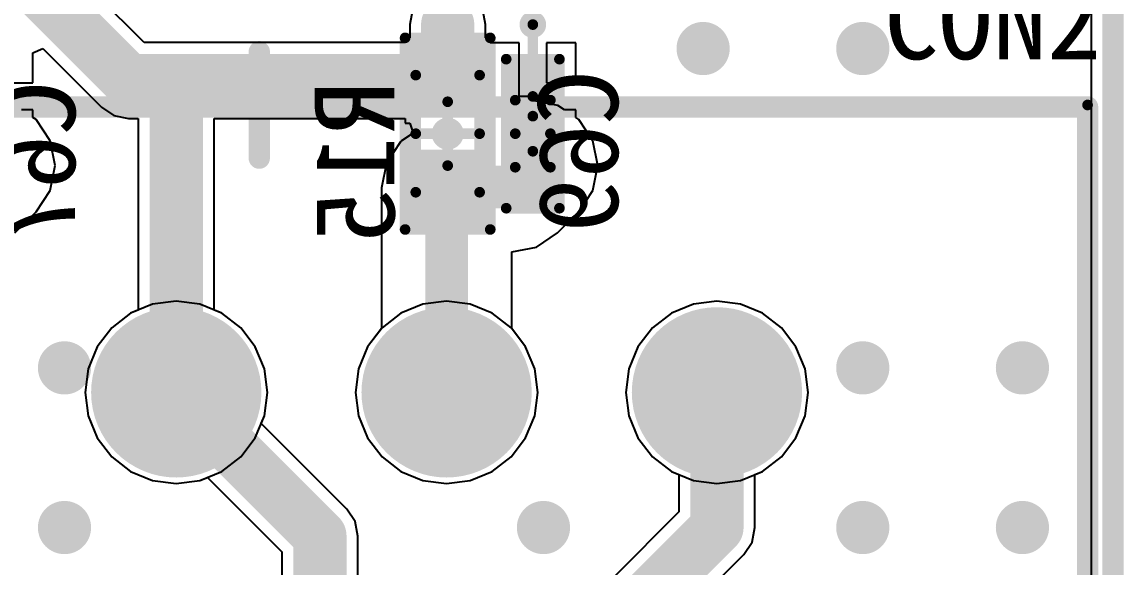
# Model space of a CAD drawing. Header units: millimetres. Extents: x 15 to 120, y 22 to 104.
# Drawn here: x 100.1 to 110.4, y 43.13 to 48.25 of the extents above; entities that cross this region are included whole.
import ezdxf

# ---------------------------------------------------------------- set-up
doc = ezdxf.new("R2010")
doc.units = ezdxf.units.MM
for name, color, linetype in [('BottomLayer', 5, 'Continuous'), ('BottomOverlay', 54, 'Continuous'), ('BottomPaste', 16, 'Continuous'), ('BottomSolder', 6, 'Continuous'), ('Mechanical1', 6, 'Continuous'), ('Mechanical13', 56, 'Continuous'), ('Mechanical15', 56, 'Continuous'), ('MultiLayer', 9, 'Continuous'), ('TopLayer', 1, 'Continuous'), ('TopOverlay', 2, 'Continuous'), ('TopSolder', 216, 'Continuous')]:
    doc.layers.add(name, color=color, linetype=linetype)

msp = doc.modelspace()

# ---------------------------------------------------------------- linework, layer by layer
at = {"layer": 'BottomLayer'}
for p, q in [((101.24781884, 48.05685588), (100.30234194, 49.00233278)), ((103.77030808, 48.36156444), (103.74314278, 48.22500134)), ((104.45685738, 48.22500134), (104.42969208, 48.36156444)), ((103.74314278, 48.22500134), (103.74314278, 48.09999778)), ((104.45685738, 48.09999778), (104.45685738, 48.22500134)), ((103.74314278, 48.09999778), (103.70000088, 48.09999778)), ((103.70000088, 48.09999778), (103.70000088, 48.05685588)), ((104.49999928, 48.09999778), (104.45685738, 48.09999778)), ((104.49999928, 48.05402377999999), (104.49999928, 48.09999778)), ((100.2040033, 47.96066862), (100.29639326, 47.99893626)), ((100.29639326, 47.99893626), (100.84766724, 47.44766228)), ((103.70000088, 48.05685588), (101.24781884, 48.05685588)), ((104.7729934, 48.05402377999999), (104.49999928, 48.05402377999999)), ((104.7729934, 47.55002428), (104.7729934, 48.05402377999999)), ((105.3039931, 48.05402377999999), (105.0269934, 48.05402377999999)), ((105.0269934, 48.05402377999999), (105.0269934, 47.67702428)), ((105.3039931, 47.67702428), (105.3039931, 48.05402377999999)), ((100.2040033, 47.67700142), (100.2040033, 47.96066862)), ((99.8000036, 47.67700142), (100.2040033, 47.67700142)), ((105.0269934, 47.67702428), (105.3039931, 47.67702428)), ((104.8999934, 47.55002428), (104.7729934, 47.55002428)), ((104.8999934, 47.51180236), (104.8999934, 47.55002428)), ((104.90000102, 47.51180489999999), (104.8999934, 47.51180236)), ((105.1341306, 47.465234), (104.90000102, 47.51180489999999)), ((100.2040033, 47.42300142), (100.097336, 47.42300142)), ((100.2040033, 47.35166805999999), (100.2040033, 47.42300142)), ((100.84766724, 47.44766228), (100.96344044, 47.37030658)), ((105.19730294, 47.42302428), (105.1341306, 47.465234)), ((105.3039931, 47.42302428), (105.19730294, 47.42302428)), ((105.3039931, 47.35167822), (105.3039931, 47.42302428)), ((100.23257576, 47.33257488), (100.2040033, 47.35166805999999)), ((100.36518916, 47.13410944), (100.23257576, 47.33257488)), ((100.96344044, 47.37030658), (101.10000354, 47.34314128)), ((101.10000354, 47.34314128), (101.19315042, 47.34314128)), ((101.19315042, 47.34314128), (101.19315042, 45.54219492)), ((101.90686502, 45.54219238), (101.90686502, 47.34314128)), ((101.90686502, 47.34314128), (103.70000088, 47.34314128)), ((103.70000088, 47.34314128), (103.70000088, 47.29999938)), ((103.70000088, 47.29999938), (103.7457412, 47.29999938)), ((103.7457412, 47.29999938), (103.77477086, 47.20430488)), ((105.33257826, 47.33257742), (105.3039931, 47.35167822)), ((105.46519166, 47.13410944), (105.33257826, 47.33257742)), ((103.77477086, 47.20430488), (103.66742538, 47.13257781999999)), ((100.41175498, 46.90000018), (100.36518916, 47.13410944)), ((103.65743302, 47.12258292), (103.52481962, 46.92411748)), ((103.66742538, 47.13257781999999), (103.65743302, 47.12258292)), ((105.51175494, 46.90000018), (105.46519166, 47.13410944)), ((100.36518916, 46.66589346), (100.41175498, 46.90000018)), ((103.52481962, 46.92411748), (103.4782538, 46.69000822)), ((105.46519166, 46.66589346), (105.51175494, 46.90000018)), ((100.23257576, 46.46742548), (100.36518916, 46.66589346)), ((103.4782538, 46.69000822), (103.4782538, 45.36900756)), ((105.33257826, 46.46742548), (105.46519166, 46.66589346)), ((100.20757708, 46.4424268), (100.23257576, 46.46742548)), ((105.30757196, 46.44242172), (105.33257826, 46.46742548)), ((100.03257362, 46.26742334), (100.20757708, 46.4424268)), ((100.20757708, 46.4424268), (100.20757962, 46.44242426)), ((100.20757962, 46.44242426), (100.20757708, 46.4424268)), ((105.13257358, 46.26742334), (105.30757196, 46.44242172)), ((105.30757196, 46.44242172), (105.3075745, 46.44241917999999)), ((105.3075745, 46.44241917999999), (105.30757196, 46.44242172)), ((104.93410814, 46.13480994), (105.13257358, 46.26742334)), ((104.70176164, 46.08859464), (104.93410814, 46.13480994)), ((104.70176164, 45.36899486), (104.70176164, 46.08859464)), ((106.63000264, 45.62731032), (106.40810824, 45.59809778)), ((106.85189704, 45.59809778), (106.63000264, 45.62731032)), ((101.19315042, 45.54219492), (101.121337, 45.51244897999999)), ((101.97866828, 45.51244897999999), (101.90686502, 45.54219238)), ((106.40810824, 45.59809778), (106.201337, 45.51244897999999)), ((107.05866828, 45.51244897999999), (106.85189704, 45.59809778)), ((101.121337, 45.51244897999999), (100.94377576, 45.37620338)), ((102.15622952, 45.37620338), (101.97866828, 45.51244897999999)), ((106.201337, 45.51244897999999), (106.02377576, 45.37620338)), ((107.23622952, 45.37620338), (107.05866828, 45.51244897999999)), ((100.94377576, 45.37620338), (100.80753016, 45.19864468)), ((102.29247512, 45.19864468), (102.15622952, 45.37620338)), ((103.4782538, 45.36900756), (103.34753016, 45.19864468)), ((104.83247512, 45.19864468), (104.70176164, 45.36899486)), ((106.02377576, 45.37620338), (105.88753016, 45.19864468)), ((107.37247512, 45.19864468), (107.23622952, 45.37620338)), ((100.80753016, 45.19864468), (100.72188136, 44.9918709)), ((102.37812392, 44.9918709), (102.29247512, 45.19864468)), ((103.34753016, 45.19864468), (103.26188136, 44.9918709)), ((104.91812392, 44.9918709), (104.83247512, 45.19864468)), ((105.88753016, 45.19864468), (105.80188136, 44.9918709)), ((107.45812392, 44.9918709), (107.37247512, 45.19864468)), ((100.72188136, 44.9918709), (100.69266882, 44.7699765)), ((102.40733646, 44.7699765), (102.37812392, 44.9918709)), ((103.26188136, 44.9918709), (103.23266882, 44.7699765)), ((104.94733646, 44.7699765), (104.91812392, 44.9918709)), ((105.80188136, 44.9918709), (105.77266882, 44.7699765)), ((107.48733646, 44.7699765), (107.45812392, 44.9918709)), ((100.69266882, 44.7699765), (100.72188136, 44.54808209999999)), ((102.37812392, 44.54808209999999), (102.40733646, 44.7699765)), ((103.23266882, 44.7699765), (103.26188136, 44.54808209999999)), ((104.91812392, 44.54808209999999), (104.94733646, 44.7699765)), ((105.77266882, 44.7699765), (105.80188136, 44.54808209999999)), ((107.45812392, 44.54808209999999), (107.48733646, 44.7699765)), ((100.72188136, 44.54808209999999), (100.80753016, 44.34130832)), ((102.34838052, 44.47627884), (102.37812392, 44.54808209999999)), ((103.26188136, 44.54808209999999), (103.34753016, 44.34130832)), ((104.83247512, 44.34130832), (104.91812392, 44.54808209999999)), ((105.80188136, 44.54808209999999), (105.88753016, 44.34130832)), ((107.37247512, 44.34130832), (107.45812392, 44.54808209999999)), ((103.1523337, 43.67232566), (102.34838052, 44.47627884)), ((100.80753016, 44.34130832), (100.94377576, 44.16374962)), ((103.34753016, 44.34130832), (103.48377576, 44.16374962)), ((104.69622952, 44.16374962), (104.83247512, 44.34130832)), ((105.88753016, 44.34130832), (106.02377576, 44.16374962)), ((107.23622952, 44.16374962), (107.37247512, 44.34130832)), ((100.94377576, 44.16374962), (101.121337, 44.02750401999999)), ((103.48377576, 44.16374962), (103.661337, 44.02750401999999)), ((104.51866828, 44.02750401999999), (104.69622952, 44.16374962)), ((106.02377576, 44.16374962), (106.201337, 44.02750401999999)), ((107.05866828, 44.02750401999999), (107.23622952, 44.16374962)), ((101.121337, 44.02750401999999), (101.32810824, 43.94185522)), ((103.661337, 44.02750401999999), (103.86810824, 43.94185522)), ((104.31189704, 43.94185522), (104.51866828, 44.02750401999999)), ((106.201337, 44.02750401999999), (106.40810824, 43.94185522)), ((106.85189704, 43.94185522), (107.05866828, 44.02750401999999)), ((101.32810824, 43.94185522), (101.55000264, 43.91264268)), ((101.55000264, 43.91264268), (101.77189704, 43.94185522)), ((101.77189704, 43.94185522), (101.843713, 43.97160116)), ((101.843713, 43.97160116), (102.5431401, 43.27217406)), ((103.86810824, 43.94185522), (104.09000264, 43.91264268)), ((104.09000264, 43.91264268), (104.31189704, 43.94185522)), ((106.40810824, 43.94185522), (106.63000264, 43.91264268)), ((106.63000264, 43.91264268), (106.85189704, 43.94185522)), ((103.2296894, 43.55655246), (103.1523337, 43.67232566)), ((103.2568547, 43.41998936), (103.2296894, 43.55655246)), ((103.2568547, 42.96616756), (103.2568547, 43.41998936)), ((102.5431401, 43.27217406), (102.5431401, 43.03532921999999))]:
    msp.add_line(p, q, dxfattribs=at)
for points, const_width in [([(100.05000564, 48.74999648), (101.10000354, 47.69999858)], 0.499999), ([(104.10000008, 47.69999858), (104.10000008, 48.22500134)], 0.499999), ([(104.89999086, 48.2250242), (104.8999934, 48.22502166)], 0.0999998), ([(104.8999934, 47.55002428), (104.8999934, 48.22502166)], 0.0999998), ([(101.10000354, 47.69999858), (101.55000772, 47.69999858)], 0.499999), ([(101.55000772, 44.76997904), (101.55000772, 47.69999858)], 0.499999), ([(101.55000772, 47.69999858), (104.10000008, 47.69999858)], 0.499999), ([(104.69999888, 46.69999804), (104.87499726, 46.87499642)], 0.3999992), ([(104.87499726, 46.87499642), (104.90000102, 46.90000018)], 0.3999992), ([(104.09000772, 46.69000822), (104.10000008, 46.70000057999999)], 0.3999992), ([(104.09000772, 44.76997904), (104.09000772, 46.69000822)], 0.3999992), ([(104.10000008, 46.69999804), (104.69999888, 46.69999804)], 0.3999992), ([(101.55000772, 44.76997904), (102.8999974, 43.41998936)], 0.499999), ([(102.8999974, 42.2299765), (102.8999974, 43.41998936)], 0.499999)]:
    msp.add_lwpolyline(points, dxfattribs=dict(at, const_width=const_width))
for points, const_width in [([(103.9750016, 48.22500134, 1), (104.22499856, 48.22500134, 1)], 0.2499995), ([(104.03750084, 48.22500134, 1), (104.16249932, 48.22500134, 1)], 0.12499848), ([(104.83749162, 48.2250242, 1), (104.9624901, 48.2250242, 1)], 0.12499848), ([(104.87499218, 48.2250242, 1), (104.92498954, 48.2250242, 1)], 0.0499999), ([(104.87499472, 48.22502166, 1), (104.92499208, 48.22502166, 1)], 0.0499999), ([(104.87499472, 48.22502166, 1), (104.92499208, 48.22502166, 1)], 0.0499999), ([(106.37496886, 47.99998528, 1), (106.62496582, 47.99998528, 1)], 0.2499995), ([(107.8749684, 47.99998528, 1), (108.12496536, 47.99998528, 1)], 0.2499995), ([(100.97500506, 47.69999858, 1), (101.22500202, 47.69999858, 1)], 0.2499995), ([(100.97500506, 47.69999858, 1), (101.22500202, 47.69999858, 1)], 0.2499995), ([(101.42500924, 47.69999858, 1), (101.6750062, 47.69999858, 1)], 0.2499995), ([(101.42500924, 47.69999858, 1), (101.6750062, 47.69999858, 1)], 0.2499995), ([(101.42500924, 47.69999858, 1), (101.6750062, 47.69999858, 1)], 0.2499995), ([(103.9750016, 47.69999858, 1), (104.22499856, 47.69999858, 1)], 0.2499995), ([(103.9750016, 47.69999858, 1), (104.22499856, 47.69999858, 1)], 0.2499995), ([(104.87499472, 47.55002428, 1), (104.92499208, 47.55002428, 1)], 0.0499999), ([(104.77499746, 46.87499642, 1), (104.97499706, 46.87499642, 1)], 0.1999996), ([(104.77499746, 46.87499642, 1), (104.97499706, 46.87499642, 1)], 0.1999996), ([(104.80000122, 46.90000018, 1), (105.00000082, 46.90000018, 1)], 0.1999996), ([(103.99000792, 46.69000822, 1), (104.19000752, 46.69000822, 1)], 0.1999996), ([(103.99000792, 46.69000822, 1), (104.19000752, 46.69000822, 1)], 0.1999996), ([(104.00000028, 46.70000057999999, 1), (104.19999988, 46.70000057999999, 1)], 0.1999996), ([(104.00000028, 46.69999804, 1), (104.19999988, 46.69999804, 1)], 0.1999996), ([(104.59999908, 46.69999804, 1), (104.79999868, 46.69999804, 1)], 0.1999996), ([(104.59999908, 46.69999804, 1), (104.79999868, 46.69999804, 1)], 0.1999996), ([(101.17500466, 44.7699765, 1), (101.92500062, 44.7699765, 1)], 0.7499985), ([(103.71500466, 44.7699765, 1), (104.46500062, 44.7699765, 1)], 0.7499985), ([(106.25500466, 44.7699765, 1), (107.00500062, 44.7699765, 1)], 0.7499985), ([(100.3749707, 44.9999862, 1), (100.62496766, 44.9999862, 1)], 0.2499995), ([(107.8749684, 44.9999862, 1), (108.12496536, 44.9999862, 1)], 0.2499995), ([(109.37496794, 44.9999862, 1), (109.6249649, 44.9999862, 1)], 0.2499995), ([(101.42500924, 44.76997904, 1), (101.6750062, 44.76997904, 1)], 0.2499995), ([(101.42500924, 44.76997904, 1), (101.6750062, 44.76997904, 1)], 0.2499995), ([(103.99000792, 44.76997904, 1), (104.19000752, 44.76997904, 1)], 0.1999996), ([(100.3749707, 43.49998666, 1), (100.62496766, 43.49998666, 1)], 0.2499995), ([(102.77499892, 43.41998936, 1), (103.02499588, 43.41998936, 1)], 0.2499995), ([(102.77499892, 43.41998936, 1), (103.02499588, 43.41998936, 1)], 0.2499995), ([(104.87496932, 43.49998666, 1), (105.12496628, 43.49998666, 1)], 0.2499995), ([(107.8749684, 43.49998666, 1), (108.12496536, 43.49998666, 1)], 0.2499995), ([(109.37496794, 43.49998666, 1), (109.6249649, 43.49998666, 1)], 0.2499995)]:
    msp.add_lwpolyline(points, format="xyb", close=True, dxfattribs=dict(at, const_width=const_width))
for points in [[(104.39999948, 47.99999798), (103.80000068, 47.99999798), (104.39999948, 47.39999917999999), (103.80000068, 47.39999917999999)], [(104.7499937, 47.30002477999999), (105.0499931, 47.30002477999999), (104.7499937, 47.80002378), (105.0499931, 47.80002378)], [(104.7499937, 46.60000077999999), (105.0499931, 46.60000077999999), (104.7499937, 47.09999978), (105.0499931, 47.09999978)], [(104.39999948, 46.99999743999999), (103.80000068, 46.99999743999999), (104.39999948, 46.39999864), (103.80000068, 46.39999864)]]:
    msp.add_solid(points, dxfattribs=at)
at = {"layer": 'BottomOverlay'}
for points, const_width in [([(104.14999998, 47.19999958, 1), (104.05000018, 47.19999958, 1)], 0.1999996), ([(104.00000028, 47.19999958, 1), (104.10000008, 47.19999958, 1)], 0.0999998), ([(104.10000008, 47.19999958, 1), (104.19999988, 47.19999958, 1)], 0.0999998)]:
    msp.add_lwpolyline(points, format="xyb", close=True, dxfattribs=dict(at, const_width=const_width))
at = {"layer": 'BottomPaste'}
for points in [[(104.39999948, 47.99999798), (103.80000068, 47.99999798), (104.39999948, 47.39999917999999), (103.80000068, 47.39999917999999)], [(104.39999948, 47.99999798), (103.80000068, 47.99999798), (104.39999948, 47.39999917999999), (103.80000068, 47.39999917999999)], [(104.7499937, 47.30002477999999), (105.0499931, 47.30002477999999), (104.7499937, 47.80002378), (105.0499931, 47.80002378)], [(104.7499937, 47.30002477999999), (105.0499931, 47.30002477999999), (104.7499937, 47.80002378), (105.0499931, 47.80002378)], [(104.7499937, 46.60000077999999), (105.0499931, 46.60000077999999), (104.7499937, 47.09999978), (105.0499931, 47.09999978)], [(104.7499937, 46.60000077999999), (105.0499931, 46.60000077999999), (104.7499937, 47.09999978), (105.0499931, 47.09999978)], [(104.39999948, 46.99999743999999), (103.80000068, 46.99999743999999), (104.39999948, 46.39999864), (103.80000068, 46.39999864)], [(104.39999948, 46.99999743999999), (103.80000068, 46.99999743999999), (104.39999948, 46.39999864), (103.80000068, 46.39999864)]]:
    msp.add_solid(points, dxfattribs=at)
at = {"layer": 'BottomSolder', "const_width": 0.7999984}
for points in [[(101.15000344, 44.7699765, 1), (101.95000184, 44.7699765, 1)], [(101.15000344, 44.7699765, 1), (101.95000184, 44.7699765, 1)], [(103.69000344, 44.7699765, 1), (104.49000184, 44.7699765, 1)], [(103.69000344, 44.7699765, 1), (104.49000184, 44.7699765, 1)], [(106.23000344, 44.7699765, 1), (107.03000184, 44.7699765, 1)], [(106.23000344, 44.7699765, 1), (107.03000184, 44.7699765, 1)]]:
    msp.add_lwpolyline(points, format="xyb", close=True, dxfattribs=at)
at = {"layer": 'BottomSolder'}
for points in [[(104.44999938, 48.04999788), (103.75000078, 48.04999788), (104.44999938, 47.34999928), (103.75000078, 47.34999928)], [(104.44999938, 48.04999788), (103.75000078, 48.04999788), (104.44999938, 47.34999928), (103.75000078, 47.34999928)], [(104.6999938, 47.25002488), (105.099993, 47.25002488), (104.6999938, 47.85002368), (105.099993, 47.85002368)], [(104.6999938, 47.25002488), (105.099993, 47.25002488), (104.6999938, 47.85002368), (105.099993, 47.85002368)], [(104.6999938, 46.55000088), (105.099993, 46.55000088), (104.6999938, 47.14999968), (105.099993, 47.14999968)], [(104.6999938, 46.55000088), (105.099993, 46.55000088), (104.6999938, 47.14999968), (105.099993, 47.14999968)], [(104.44999938, 47.04999734), (103.75000078, 47.04999734), (104.44999938, 46.34999874), (103.75000078, 46.34999874)], [(104.44999938, 47.04999734), (103.75000078, 47.04999734), (104.44999938, 46.34999874), (103.75000078, 46.34999874)]]:
    msp.add_solid(points, dxfattribs=at)
at = {"layer": 'Mechanical1', "const_width": 0.1999996}
for points in [[(102.33000362, 46.96997718), (102.33000362, 47.96997518)], [(101.82997922, 47.4519625), (102.82997722, 47.4519625)]]:
    msp.add_lwpolyline(points, dxfattribs=at)
at = {"layer": 'Mechanical1', "const_width": 0.0999998}
for points in [[(102.28000372, 47.96997518, 1), (102.38000352, 47.96997518, 1)], [(101.77997932, 47.4519625, 1), (101.87997912, 47.4519625, 1)], [(102.77997732, 47.4519625, 1), (102.87997712, 47.4519625, 1)], [(102.28000372, 46.96997718, 1), (102.38000352, 46.96997718, 1)]]:
    msp.add_lwpolyline(points, format="xyb", close=True, dxfattribs=at)
at = {"layer": 'Mechanical13', "const_width": 0.0999998}
for points in [[(103.80000068, 46.64999813999999), (103.80000068, 47.74999848)], [(103.80000068, 47.74999848), (104.39999948, 47.74999848)], [(104.39999948, 46.64999813999999), (104.39999948, 47.74999848)], [(94.26222702, 47.46997618), (110.11182702, 47.46997618)], [(104.734995, 47.51502308), (105.0649918, 47.51502308)], [(104.734995, 46.88500148), (104.734995, 47.51502308)], [(105.0649918, 46.88500148), (105.0649918, 47.51502308)], [(110.11182702, 25.07997524), (110.11182702, 47.46997618)], [(104.734995, 46.88500148), (105.0649918, 46.88500148)], [(103.80000068, 46.64999813999999), (104.39999948, 46.64999813999999)]]:
    msp.add_lwpolyline(points, dxfattribs=at)
at = {"layer": 'Mechanical13', "const_width": 0.0499999}
for points in [[(103.775002, 47.74999848, 1), (103.82499936, 47.74999848, 1)], [(103.775002, 47.74999848, 1), (103.82499936, 47.74999848, 1)], [(104.3750008, 47.74999848, 1), (104.42499816, 47.74999848, 1)], [(104.3750008, 47.74999848, 1), (104.42499816, 47.74999848, 1)], [(104.70999632, 47.51502308, 1), (104.75999368, 47.51502308, 1)], [(104.70999632, 47.51502308, 1), (104.75999368, 47.51502308, 1)], [(105.03999312, 47.51502308, 1), (105.08999048, 47.51502308, 1)], [(105.03999312, 47.51502308, 1), (105.08999048, 47.51502308, 1)], [(110.08682834, 47.46997618, 1), (110.1368257, 47.46997618, 1)], [(110.08682834, 47.46997618, 1), (110.1368257, 47.46997618, 1)], [(104.70999632, 46.88500148, 1), (104.75999368, 46.88500148, 1)], [(104.70999632, 46.88500148, 1), (104.75999368, 46.88500148, 1)], [(105.03999312, 46.88500148, 1), (105.08999048, 46.88500148, 1)], [(105.03999312, 46.88500148, 1), (105.08999048, 46.88500148, 1)], [(103.775002, 46.64999813999999, 1), (103.82499936, 46.64999813999999, 1)], [(103.775002, 46.64999813999999, 1), (103.82499936, 46.64999813999999, 1)], [(104.3750008, 46.64999813999999, 1), (104.42499816, 46.64999813999999, 1)], [(104.3750008, 46.64999813999999, 1), (104.42499816, 46.64999813999999, 1)]]:
    msp.add_lwpolyline(points, format="xyb", close=True, dxfattribs=at)
at = {"layer": 'Mechanical15', "const_width": 0.0999998}
for points in [[(103.70000088, 46.29999884), (103.70000088, 48.09999778)], [(103.70000088, 48.09999778), (104.50000182, 48.09999778)], [(104.50000182, 46.29999884), (104.50000182, 48.09999778)], [(104.6500066, 47.89998548), (105.1499802, 47.89998548)], [(104.6500066, 46.49998828), (104.6500066, 47.89998548)], [(105.1499802, 46.49998828), (105.1499802, 47.89998548)], [(104.10000008, 46.89999764), (104.10000008, 47.49999898)], [(104.8999934, 47.03501387999999), (104.8999934, 47.36501068)], [(103.80000068, 47.19999958), (104.39999948, 47.19999958)], [(104.734995, 47.20001228), (105.0649918, 47.20001228)], [(104.6500066, 46.49998828), (105.1499802, 46.49998828)], [(103.70000088, 46.29999884), (104.50000182, 46.29999884)]]:
    msp.add_lwpolyline(points, dxfattribs=at)
at = {"layer": 'Mechanical15', "const_width": 0.0499999}
for points in [[(103.6750022, 48.09999778, 1), (103.72499956, 48.09999778, 1)], [(103.6750022, 48.09999778, 1), (103.72499956, 48.09999778, 1)], [(104.47500314, 48.09999778, 1), (104.5250005, 48.09999778, 1)], [(104.47500314, 48.09999778, 1), (104.5250005, 48.09999778, 1)], [(104.62500792, 47.89998548, 1), (104.67500528, 47.89998548, 1)], [(104.62500792, 47.89998548, 1), (104.67500528, 47.89998548, 1)], [(105.12498152, 47.89998548, 1), (105.17497888, 47.89998548, 1)], [(105.12498152, 47.89998548, 1), (105.17497888, 47.89998548, 1)], [(104.0750014, 47.49999898, 1), (104.12499876, 47.49999898, 1)], [(104.87499472, 47.36501068, 1), (104.92499208, 47.36501068, 1)], [(103.775002, 47.19999958, 1), (103.82499936, 47.19999958, 1)], [(104.3750008, 47.19999958, 1), (104.42499816, 47.19999958, 1)], [(104.70999632, 47.20001228, 1), (104.75999368, 47.20001228, 1)], [(105.03999312, 47.20001228, 1), (105.08999048, 47.20001228, 1)], [(104.87499472, 47.03501387999999, 1), (104.92499208, 47.03501387999999, 1)], [(104.0750014, 46.89999764, 1), (104.12499876, 46.89999764, 1)], [(104.62500792, 46.49998828, 1), (104.67500528, 46.49998828, 1)], [(104.62500792, 46.49998828, 1), (104.67500528, 46.49998828, 1)], [(105.12498152, 46.49998828, 1), (105.17497888, 46.49998828, 1)], [(105.12498152, 46.49998828, 1), (105.17497888, 46.49998828, 1)], [(103.6750022, 46.29999884, 1), (103.72499956, 46.29999884, 1)], [(103.6750022, 46.29999884, 1), (103.72499956, 46.29999884, 1)], [(104.47500314, 46.29999884, 1), (104.5250005, 46.29999884, 1)], [(104.47500314, 46.29999884, 1), (104.5250005, 46.29999884, 1)]]:
    msp.add_lwpolyline(points, format="xyb", close=True, dxfattribs=at)
at = {"layer": 'MultiLayer'}
for points, const_width in [([(104.03750084, 48.22500134, 1), (104.16249932, 48.22500134, 1)], 0.12499848), ([(104.83749162, 48.2250242, 1), (104.9624901, 48.2250242, 1)], 0.12499848), ([(106.37496886, 47.99998528, 1), (106.62496582, 47.99998528, 1)], 0.2499995), ([(107.8749684, 47.99998528, 1), (108.12496536, 47.99998528, 1)], 0.2499995), ([(100.3749707, 44.9999862, 1), (100.62496766, 44.9999862, 1)], 0.2499995), ([(107.8749684, 44.9999862, 1), (108.12496536, 44.9999862, 1)], 0.2499995), ([(109.37496794, 44.9999862, 1), (109.6249649, 44.9999862, 1)], 0.2499995), ([(100.3749707, 43.49998666, 1), (100.62496766, 43.49998666, 1)], 0.2499995), ([(104.87496932, 43.49998666, 1), (105.12496628, 43.49998666, 1)], 0.2499995), ([(107.8749684, 43.49998666, 1), (108.12496536, 43.49998666, 1)], 0.2499995), ([(109.37496794, 43.49998666, 1), (109.6249649, 43.49998666, 1)], 0.2499995)]:
    msp.add_lwpolyline(points, format="xyb", close=True, dxfattribs=dict(at, const_width=const_width))
at = {"layer": 'TopLayer'}
for p, q in [((110.14608146, 56.22215577999999), (110.14608146, 42.45000146)), ((101.55000264, 45.62731032), (101.32810824, 45.59809778)), ((101.77189704, 45.59809778), (101.55000264, 45.62731032)), ((104.09000264, 45.62731032), (103.86810824, 45.59809778)), ((104.31189704, 45.59809778), (104.09000264, 45.62731032)), ((106.63000264, 45.62731032), (106.40810824, 45.59809778)), ((106.85189704, 45.59809778), (106.63000264, 45.62731032)), ((101.32810824, 45.59809778), (101.121337, 45.51244897999999)), ((101.97866828, 45.51244897999999), (101.77189704, 45.59809778)), ((103.86810824, 45.59809778), (103.661337, 45.51244897999999)), ((104.51866828, 45.51244897999999), (104.31189704, 45.59809778)), ((106.40810824, 45.59809778), (106.201337, 45.51244897999999)), ((107.05866828, 45.51244897999999), (106.85189704, 45.59809778)), ((101.121337, 45.51244897999999), (100.94377576, 45.37620338)), ((102.15622952, 45.37620338), (101.97866828, 45.51244897999999)), ((103.661337, 45.51244897999999), (103.48377576, 45.37620338)), ((104.69622952, 45.37620338), (104.51866828, 45.51244897999999)), ((106.201337, 45.51244897999999), (106.02377576, 45.37620338)), ((107.23622952, 45.37620338), (107.05866828, 45.51244897999999)), ((100.94377576, 45.37620338), (100.80753016, 45.19864468)), ((102.29247512, 45.19864468), (102.15622952, 45.37620338)), ((103.48377576, 45.37620338), (103.34753016, 45.19864468)), ((104.83247512, 45.19864468), (104.69622952, 45.37620338)), ((106.02377576, 45.37620338), (105.88753016, 45.19864468)), ((107.37247512, 45.19864468), (107.23622952, 45.37620338)), ((100.80753016, 45.19864468), (100.72188136, 44.9918709)), ((102.37812392, 44.9918709), (102.29247512, 45.19864468)), ((103.34753016, 45.19864468), (103.26188136, 44.9918709)), ((104.91812392, 44.9918709), (104.83247512, 45.19864468)), ((105.88753016, 45.19864468), (105.80188136, 44.9918709)), ((107.45812392, 44.9918709), (107.37247512, 45.19864468)), ((100.72188136, 44.9918709), (100.69266882, 44.7699765)), ((102.40733646, 44.7699765), (102.37812392, 44.9918709)), ((103.26188136, 44.9918709), (103.23266882, 44.7699765)), ((104.94733646, 44.7699765), (104.91812392, 44.9918709)), ((105.80188136, 44.9918709), (105.77266882, 44.7699765)), ((107.48733646, 44.7699765), (107.45812392, 44.9918709)), ((100.69266882, 44.7699765), (100.72188136, 44.54808209999999)), ((102.37812392, 44.54808209999999), (102.40733646, 44.7699765)), ((103.23266882, 44.7699765), (103.26188136, 44.54808209999999)), ((104.91812392, 44.54808209999999), (104.94733646, 44.7699765)), ((105.77266882, 44.7699765), (105.80188136, 44.54808209999999)), ((107.45812392, 44.54808209999999), (107.48733646, 44.7699765)), ((100.72188136, 44.54808209999999), (100.80753016, 44.34130832)), ((102.29247512, 44.34130832), (102.37812392, 44.54808209999999)), ((103.26188136, 44.54808209999999), (103.34753016, 44.34130832)), ((104.83247512, 44.34130832), (104.91812392, 44.54808209999999)), ((105.80188136, 44.54808209999999), (105.88753016, 44.34130832)), ((107.37247512, 44.34130832), (107.45812392, 44.54808209999999)), ((100.80753016, 44.34130832), (100.94377576, 44.16374962)), ((102.15622952, 44.16374962), (102.29247512, 44.34130832)), ((103.34753016, 44.34130832), (103.48377576, 44.16374962)), ((104.69622952, 44.16374962), (104.83247512, 44.34130832)), ((105.88753016, 44.34130832), (106.02377576, 44.16374962)), ((107.23622952, 44.16374962), (107.37247512, 44.34130832)), ((100.94377576, 44.16374962), (101.121337, 44.02750401999999)), ((101.97866828, 44.02750401999999), (102.15622952, 44.16374962)), ((103.48377576, 44.16374962), (103.661337, 44.02750401999999)), ((104.51866828, 44.02750401999999), (104.69622952, 44.16374962)), ((106.02377576, 44.16374962), (106.201337, 44.02750401999999)), ((107.05866828, 44.02750401999999), (107.23622952, 44.16374962)), ((101.121337, 44.02750401999999), (101.32810824, 43.94185522)), ((101.77189704, 43.94185522), (101.97866828, 44.02750401999999)), ((103.661337, 44.02750401999999), (103.86810824, 43.94185522)), ((104.31189704, 43.94185522), (104.51866828, 44.02750401999999)), ((106.201337, 44.02750401999999), (106.27315042, 43.99775808)), ((106.27315042, 43.99775808), (106.27315042, 43.64779434)), ((106.98686502, 43.99776061999999), (107.05866828, 44.02750401999999)), ((106.98686502, 43.49997904), (106.98686502, 43.99776061999999)), ((101.32810824, 43.94185522), (101.55000264, 43.91264268)), ((101.55000264, 43.91264268), (101.77189704, 43.94185522)), ((103.86810824, 43.94185522), (104.09000264, 43.91264268)), ((104.09000264, 43.91264268), (104.31189704, 43.94185522)), ((106.27315042, 43.64779434), (105.65370792, 43.02835184)), ((106.95969972, 43.36341594), (106.98686502, 43.49997904)), ((106.88234402, 43.24764274), (106.95969972, 43.36341594)), ((106.15838052, 42.52367924), (106.88234402, 43.24764274))]:
    msp.add_line(p, q, dxfattribs=at)
for points, const_width in [([(110.35000028, 42.45000146), (110.35000028, 56.30662348)], 0.1999996), ([(106.63000772, 43.49997904), (106.63000772, 44.76997904)], 0.499999), ([(105.36000772, 42.22997904), (106.63000772, 43.49997904)], 0.499999)]:
    msp.add_lwpolyline(points, dxfattribs=dict(at, const_width=const_width))
for points, const_width in [([(106.37496886, 47.99998528, 1), (106.62496582, 47.99998528, 1)], 0.2499995), ([(107.8749684, 47.99998528, 1), (108.12496536, 47.99998528, 1)], 0.2499995), ([(101.17500466, 44.7699765, 1), (101.92500062, 44.7699765, 1)], 0.7499985), ([(103.71500466, 44.7699765, 1), (104.46500062, 44.7699765, 1)], 0.7499985), ([(106.25500466, 44.7699765, 1), (107.00500062, 44.7699765, 1)], 0.7499985), ([(100.3749707, 44.9999862, 1), (100.62496766, 44.9999862, 1)], 0.2499995), ([(107.8749684, 44.9999862, 1), (108.12496536, 44.9999862, 1)], 0.2499995), ([(109.37496794, 44.9999862, 1), (109.6249649, 44.9999862, 1)], 0.2499995), ([(106.50500924, 44.76997904, 1), (106.7550062, 44.76997904, 1)], 0.2499995), ([(100.3749707, 43.49998666, 1), (100.62496766, 43.49998666, 1)], 0.2499995), ([(104.87496932, 43.49998666, 1), (105.12496628, 43.49998666, 1)], 0.2499995), ([(106.50500924, 43.49997904, 1), (106.7550062, 43.49997904, 1)], 0.2499995), ([(106.50500924, 43.49997904, 1), (106.7550062, 43.49997904, 1)], 0.2499995), ([(107.8749684, 43.49998666, 1), (108.12496536, 43.49998666, 1)], 0.2499995), ([(109.37496794, 43.49998666, 1), (109.6249649, 43.49998666, 1)], 0.2499995)]:
    msp.add_lwpolyline(points, format="xyb", close=True, dxfattribs=dict(at, const_width=const_width))
at = {"layer": 'TopOverlay', "const_width": 0.1999996}
for points in [[(94.26222702, 47.4519625), (103.9622254, 47.4519625)], [(103.9622254, 47.4519625), (110.11182702, 47.4519625)], [(110.11182702, 47.1519631), (110.11182702, 47.4519625)], [(110.11182702, 40.84997672), (110.11182702, 47.1519631)]]:
    msp.add_lwpolyline(points, dxfattribs=at)
at = {"layer": 'TopOverlay', "const_width": 0.0999998}
for points in [[(103.9122255, 47.4519625, 1), (104.0122253, 47.4519625, 1)], [(103.9122255, 47.4519625, 1), (104.0122253, 47.4519625, 1)], [(110.06182712, 47.4519625, 1), (110.16182692, 47.4519625, 1)], [(110.06182712, 47.4519625, 1), (110.16182692, 47.4519625, 1)], [(110.06182712, 47.1519631, 1), (110.16182692, 47.1519631, 1)], [(110.06182712, 47.1519631, 1), (110.16182692, 47.1519631, 1)]]:
    msp.add_lwpolyline(points, format="xyb", close=True, dxfattribs=at)
at = {"layer": 'TopSolder', "const_width": 0.7999984}
for points in [[(101.15000344, 44.7699765, 1), (101.95000184, 44.7699765, 1)], [(101.15000344, 44.7699765, 1), (101.95000184, 44.7699765, 1)], [(103.69000344, 44.7699765, 1), (104.49000184, 44.7699765, 1)], [(103.69000344, 44.7699765, 1), (104.49000184, 44.7699765, 1)], [(106.23000344, 44.7699765, 1), (107.03000184, 44.7699765, 1)], [(106.23000344, 44.7699765, 1), (107.03000184, 44.7699765, 1)]]:
    msp.add_lwpolyline(points, format="xyb", close=True, dxfattribs=at)

# ---------------------------------------------------------------- texts
at = {"layer": 'BottomOverlay', "text_generation_flag": 2}
for s, p in [('C69', (105.70000196, 47.80000092)), ('C67', (100.600002, 47.70000112)), ('R15', (103.60000108, 47.70000112))]:
    msp.add_text(s, height=0.75000104, rotation=90, dxfattribs=at).set_placement(p)
at = {"layer": 'TopOverlay'}
msp.add_text('CON2', height=0.75000104, rotation=360, dxfattribs=at).set_placement((108.20000204, 47.90000071999999))

doc.saveas('drawing.dxf')
